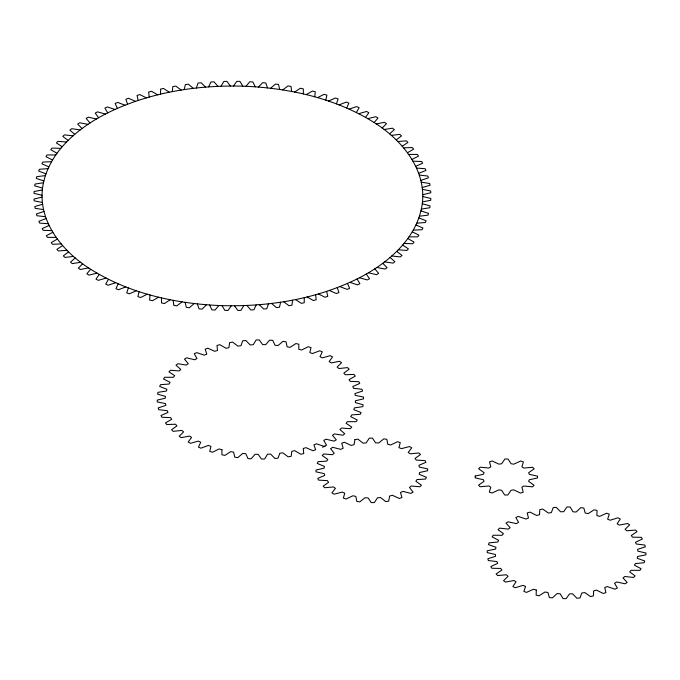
<?xml version="1.0" encoding="UTF-8"?>
<svg xmlns="http://www.w3.org/2000/svg" width="680" height="680" viewBox="0 0 680 680"><rect width="100%" height="100%" fill="white"/><g stroke="black" fill="none" stroke-linecap="round" stroke-linejoin="round"><path stroke-width="1.02" d="M160.573 94.146L160.582 89.097L163.489 88.459L169.303 92.234M304.249 297.661L304.24 302.719L301.325 303.356L295.511 299.574M150.067 294.967L149.541 300.016L152.388 300.755L158.584 297.185M314.755 96.841L315.274 91.791L312.435 91.052L306.238 94.622M172.252 91.655L172.831 86.606L175.814 86.079L181.186 90.075M292.57 300.152L291.983 305.201L289.008 305.728L283.637 301.733M139.018 291.652L137.93 296.667L140.675 297.508L147.271 294.176M325.797 100.155L326.893 95.141L324.139 94.299L317.551 97.631M184.186 89.607L185.343 84.592L188.369 84.184L193.281 88.366M280.627 302.2L279.48 307.216L276.445 307.624L271.541 303.442M128.375 287.921L126.718 292.885L129.362 293.828L136.315 290.751M336.447 103.887L338.104 98.923L335.452 97.979L328.5 101.056M196.333 88.017L198.05 83.053L201.127 82.756L205.547 87.125M268.481 303.798L266.773 308.754L263.695 309.051L259.275 304.691M118.175 283.789L115.957 288.685L118.49 289.731L125.774 286.926M346.647 108.018L348.865 103.122L346.324 102.085L339.039 104.89M208.632 86.878L210.91 81.999L214.005 81.821L217.931 86.343M256.181 304.929L253.912 309.808L250.809 309.986L246.891 305.464M108.46 279.293L105.697 284.087L108.111 285.226L115.694 282.701M356.363 112.514L359.125 107.721L356.711 106.581L349.12 109.106M221.034 86.216L223.856 81.43L226.967 81.371L230.367 86.028M243.78 305.592L240.958 310.377L237.847 310.437L234.447 305.779M99.28 274.431L95.974 279.115L98.252 280.339L106.114 278.111M365.543 117.376L368.841 112.693L366.562 111.469L358.708 113.705M233.486 86.02L236.844 81.353L239.955 81.404L242.82 86.19M231.336 305.787L227.978 310.454L224.859 310.403L221.995 305.626M90.669 269.238L86.844 273.785L88.978 275.094L97.07 273.164M374.153 122.57L377.978 118.022L375.844 116.713L367.744 118.643M245.93 86.3L249.806 81.77L252.909 81.94L255.229 86.81M218.892 305.507L215.007 310.046L211.905 309.868L209.593 304.997M82.662 263.729L78.328 268.124L80.316 269.51L88.612 267.886M382.151 128.078L386.486 123.683L384.506 122.298L376.21 123.921M258.315 87.04L262.701 82.671L265.778 82.96L267.537 87.907M206.499 304.767L202.113 309.145L199.044 308.856L197.285 303.9M75.302 257.924L70.482 262.149L72.301 263.611L80.758 262.301M389.512 133.883L394.341 129.659L392.522 128.197L384.055 129.506M270.598 88.255L275.468 84.056L278.502 84.456L279.701 89.471M194.225 303.552L189.355 307.751L186.32 307.351L185.121 302.345M68.612 251.863L63.325 255.893L64.974 257.414L73.567 256.436M396.21 139.944L401.498 135.915L399.849 134.394L391.255 135.371M282.71 89.93L288.048 85.918L291.031 86.436L291.652 91.477M182.112 301.877L176.774 305.889L173.791 305.371L173.162 300.33M62.628 245.556L56.891 249.381L58.361 250.963L67.048 250.308M402.195 146.251L407.932 142.426L406.453 140.845L397.774 141.499M294.601 92.055L300.381 88.255L303.305 88.884L303.356 93.942M170.213 299.752L164.432 303.552L161.517 302.923L161.466 297.865M57.366 239.037L51.204 242.632L52.505 244.273L61.242 243.95M407.456 152.77L413.61 149.175L412.318 147.534L403.58 147.866M52.853 232.339L46.299 235.697L47.404 237.379L56.168 237.379M411.969 159.469L418.514 156.111L417.409 154.436L408.654 154.428M49.105 225.479L42.194 228.582L43.103 230.299L51.842 230.639M415.709 166.328L422.628 163.225L421.71 161.508L412.973 161.168M46.146 218.493L38.896 221.331L39.61 223.082L48.297 223.746M418.668 173.315L425.918 170.476L425.204 168.725L416.525 168.062M43.987 211.412L36.431 213.97L36.95 215.738L45.535 216.733M420.826 180.395L428.383 177.837L427.873 176.069L419.288 175.075M322.413 447.193L325.116 446.292M42.636 204.263L34.808 206.524L35.122 208.318L43.58 209.627M422.186 187.544L430.015 185.283L429.7 183.489L421.243 182.18M42.092 197.081L34.026 199.044L34.136 200.838L42.423 202.47M422.722 194.726L430.797 192.763L430.686 190.969L422.39 189.338M42.373 189.89L34.093 191.547L34 193.341L42.092 195.287M422.45 201.918L430.729 200.26L430.822 198.466L422.73 196.529M43.461 182.733L35.011 184.067L34.714 185.861L42.568 188.096M421.362 209.083L429.811 207.74L430.1 205.946L422.254 203.711M45.356 175.627L36.779 176.638L36.278 178.415L43.86 180.948M419.466 216.189L428.043 215.169L428.545 213.393L420.962 210.859M48.05 168.606L39.38 169.294L38.675 171.045L45.951 173.859M416.763 223.201L425.442 222.513L426.139 220.762L418.863 217.949M51.544 161.704L42.806 162.061L41.905 163.786L48.849 166.863M413.278 230.112L422.017 229.746L422.909 228.021L415.964 224.944M55.803 154.946L47.047 154.972L45.951 156.655L52.53 159.995M409.02 236.861L417.775 236.835L418.863 235.152L412.284 231.812M60.817 148.359L52.08 148.061L50.796 149.702L56.984 153.281M403.997 243.449L412.743 243.746L414.018 242.105L407.83 238.527M66.572 141.984L57.885 141.355L56.423 142.944L62.194 146.752M398.242 249.824L406.938 250.452L408.399 248.863L402.628 245.064M73.041 135.839L64.439 134.878L62.798 136.408L68.127 140.429M391.782 255.969L400.384 256.929L402.016 255.4L396.695 251.379M80.18 129.948L71.706 128.673L69.904 130.135L74.758 134.343M384.633 261.859L393.108 263.135L394.918 261.673L390.056 257.465M87.984 124.346L79.671 122.748L77.698 124.143L82.067 128.52M376.839 267.469L385.152 269.059L387.115 267.665L382.747 263.287M96.398 119.043L88.281 117.138L86.165 118.447L90.023 122.986M368.424 272.765L376.533 274.677L378.658 273.36L374.791 268.821M105.391 114.07L97.512 111.86L95.251 113.093L98.591 117.768M359.423 277.738L367.302 279.947L369.572 278.715L366.231 274.04M114.937 109.446L107.329 106.947L104.924 108.094L107.729 112.88M349.885 282.361L357.493 284.861L359.899 283.713L357.085 278.927M124.984 105.196L117.674 102.416L115.141 103.471L117.402 108.349M339.839 286.611L347.149 289.391L349.673 288.346L347.421 283.458M135.49 101.337L128.503 98.285L125.868 99.237L127.568 104.193M329.332 290.471L336.311 293.522L338.954 292.57L337.254 287.615M146.404 97.877L139.791 94.571L137.045 95.421L138.176 100.436M318.41 293.93L325.031 297.236L327.777 296.387L326.638 291.372M157.692 94.843L151.47 91.29L148.631 92.038L149.201 97.078M307.122 296.964L313.352 300.517L316.183 299.778L315.622 294.729M221.96 449.701L221.909 454.758L224.85 455.413L230.673 451.639L233.639 452.166L234.736 457.181L237.804 457.606L242.718 453.433L245.786 453.73L248.004 458.617L251.132 458.813L255.059 454.3L258.171 454.367L261.477 459.051L264.63 459L267.503 454.231L270.598 454.07L274.933 458.456L278.052 458.175L279.82 453.228L282.854 452.829L288.142 456.85L291.168 456.339L291.805 451.299L294.721 450.679L300.875 454.265L303.756 453.535L303.246 448.486L306 447.652L312.919 450.746L315.605 449.803L313.964 444.839L316.506 443.802L324.062 446.352L326.51 445.204L323.756 440.41L326.043 439.195L334.109 441.15L336.286 439.833L332.469 435.285L334.458 433.908L342.899 435.242L344.751 433.772L339.949 429.548L341.606 428.026L350.276 428.714L351.781 427.116L346.06 423.291L347.37 421.659L356.116 421.685L357.247 419.993L350.719 416.636L351.637 414.919L360.324 414.281L361.054 412.513L353.821 409.683L354.348 407.906L362.814 406.623L363.146 404.821L355.325 402.551L355.445 400.758L363.553 398.846L363.469 397.026L355.207 395.369L354.926 393.575L362.525 391.076L362.032 389.283L353.464 388.254L352.784 386.503L359.745 383.452L358.861 381.709L350.132 381.335L349.052 379.652L355.274 376.1L354 374.433L345.262 374.731L343.817 373.142L349.18 369.147L347.531 367.6L338.938 368.543L337.144 367.081L341.564 362.712L339.583 361.301L331.271 362.89L329.162 361.573L332.554 356.915L330.267 355.657L322.397 357.858L320 356.711L322.311 351.841L319.762 350.769L312.451 353.541L309.825 352.58L311.015 347.582L308.244 346.707L301.623 350.013L298.8 349.256L298.843 344.207L295.902 343.553L290.088 347.327L287.113 346.791L286.017 341.785L282.957 341.351L278.043 345.534L274.975 345.227L272.756 340.34L269.62 340.153L265.693 344.666L262.582 344.59L259.275 339.915L256.13 339.957L253.257 344.734L250.155 344.896L245.82 340.51L242.709 340.791L240.941 345.738L237.906 346.137L232.611 342.108L229.594 342.626L228.956 347.667L226.032 348.287L219.878 344.692L216.996 345.431L217.506 350.472L214.752 351.313L207.842 348.211L205.147 349.163L206.796 354.127L204.255 355.164L196.698 352.614L194.25 353.753L196.996 358.547L194.709 359.771L186.643 357.816L184.475 359.133L188.292 363.673L186.294 365.058L177.854 363.724L176.001 365.194L180.812 369.418L179.146 370.931L170.476 370.251L168.971 371.85L174.692 375.666L173.392 377.298L164.636 377.273L163.506 378.973L170.043 382.33L169.116 384.047L160.438 384.676L159.698 386.444L166.94 389.283L166.413 391.051L157.947 392.334L157.615 394.145L165.435 396.414L165.308 398.208L157.207 400.12L157.284 401.94L165.554 403.597L165.835 405.382L158.236 407.889L158.72 409.683L167.288 410.703L167.977 412.454L161.007 415.514L161.899 417.256L170.629 417.622L171.7 419.313L165.478 422.866L166.761 424.524L175.491 424.235L176.944 425.825L171.581 429.811L173.221 431.366L181.815 430.414L183.608 431.885L179.197 436.245L181.178 437.665L189.482 436.075L191.599 437.393L188.207 442.051L190.485 443.3L198.364 441.099L200.753 442.255L198.441 447.125L200.991 448.196L208.301 445.417L210.936 446.377L209.746 451.384L212.517 452.251L219.13 448.953L221.96 449.701M475.201 476.051L475.159 477.853L483.395 479.723L484.067 481.312L478.533 485.171L480.054 486.744L488.818 485.988L490.773 487.169L489.319 492.108L492.006 493.025L498.933 489.846L501.653 490.305L504.671 494.998L507.798 495.023L511.046 490.271L513.791 489.881L520.472 493.077L523.2 492.192L521.891 487.135L523.932 486.004L532.483 486.846L534.089 485.299L528.572 481.296L529.363 479.723L537.498 477.981L537.54 476.179L529.303 474.308L528.623 472.719L534.165 468.86L532.635 467.287L523.88 468.044L521.917 466.863L523.37 461.924L520.693 461.006L513.765 464.185L511.046 463.726L508.028 459.034L504.9 459.008L501.653 463.76L498.908 464.151L492.226 460.955L489.498 461.839L490.807 466.896L488.767 468.027L480.208 467.185L478.61 468.733L484.117 472.736L483.335 474.308L475.201 476.051M536.282 590.036L536.154 595.144L539.044 595.799L544.961 592.008L547.944 592.51L549.355 597.55L552.398 597.907L557.082 593.581L560.167 593.776L563.074 598.604L566.185 598.646L569.491 593.912L572.594 593.802L576.904 598.255L579.981 597.992L581.808 592.994L584.834 592.577L590.418 596.53L593.368 595.961L593.674 590.861L596.521 590.138L603.211 593.479L605.948 592.62L604.707 587.562L607.299 586.568L614.89 589.186L617.321 588.072L614.584 583.219L616.837 581.978L625.107 583.797L627.164 582.446L623.008 577.94L624.852 576.495L633.539 577.456L635.163 575.926L629.706 571.906L631.091 570.299L639.939 570.367L641.07 568.701L634.5 565.284L635.375 563.567L644.104 562.751L644.725 560.991L637.219 558.288L637.568 556.504L645.923 554.829L646 553.035L637.798 551.123L637.602 549.329L645.328 546.839L644.861 545.062L636.216 544.009L635.486 542.266L642.337 539.036L641.351 537.336L632.51 537.166L631.269 535.517L637.049 531.649L635.562 530.077L626.807 530.791L625.09 529.295L629.62 524.909L627.683 523.506L619.276 525.087L617.125 523.787L620.279 519.019L617.942 517.828L610.138 520.226L607.631 519.163L609.297 514.148L606.645 513.213L599.683 516.358L596.895 515.559L597.023 510.45L594.125 509.796L588.217 513.596L585.233 513.086L583.822 508.045L580.779 507.688L576.096 512.023L573.002 511.819L570.104 506.991L566.992 506.948L563.686 511.683L560.583 511.793L556.274 507.339L553.197 507.603L551.361 512.601L548.343 513.026L542.759 509.065L539.81 509.635L539.504 514.735L536.656 515.457L529.966 512.116L527.229 512.975L528.471 518.033L525.878 519.027L518.288 516.409L515.848 517.523L518.593 522.385L516.341 523.617L508.07 521.798L506.013 523.149L510.17 527.654L508.325 529.1L499.638 528.139L498.015 529.669L503.463 533.689L502.087 535.304L493.238 535.228L492.099 536.894L498.678 540.311L497.802 542.037L489.065 542.844L488.452 544.604L495.958 547.307L495.61 549.091L487.254 550.766L487.177 552.568L495.38 554.472L495.575 556.265L487.849 558.756L488.308 560.533L496.961 561.587L497.692 563.329L490.833 566.559L491.827 568.259L500.667 568.438L501.908 570.078L496.128 573.946L497.615 575.518L506.37 574.804L508.087 576.3L503.557 580.686L505.495 582.088L513.902 580.508L516.043 581.808L512.899 586.585L515.236 587.766L523.039 585.369L525.538 586.432L523.88 591.447L526.533 592.39L533.494 589.237L536.282 590.036M42.415 188.998C38.726 222.53 62.891 251.591 89.599 268.583C128.427 293.386 174.87 303.646 220.439 305.592C267.572 307.046 315.8 299.506 358.292 278.358C388.135 263.177 418.03 238.017 422.399 202.819C426.088 169.278 401.931 140.216 375.216 123.224C336.396 98.422 289.952 88.162 244.375 86.216C197.243 84.762 149.013 92.302 106.53 113.458C76.687 128.631 46.792 153.791 42.415 188.998M354.934 439.603L354.059 444.694L351.186 445.417L344.428 442.281L341.725 443.181L343.153 448.222L340.705 449.352L332.767 447.329L330.565 448.604L334.203 453.262L332.35 454.716L323.774 453.951L322.209 455.506L327.82 459.467L326.68 461.15L318.053 461.686L317.245 463.429L324.436 466.412L324.088 468.214L315.996 470.024L315.996 471.827L324.275 473.629L324.751 475.422L317.747 478.371L318.554 480.114L327.361 480.624L328.618 482.281L323.178 486.183L324.743 487.747L333.472 486.923L335.435 488.333L331.925 492.915L334.135 494.19L342.201 492.09L344.726 493.162L343.392 498.108L346.103 499.01L352.954 495.771L355.87 496.434L356.804 501.415L359.822 501.883L364.99 497.726L368.101 497.93L371.229 502.596L374.357 502.596L377.485 497.819L380.587 497.548L385.704 501.594L388.722 501.126L389.598 496.035L392.471 495.312L399.228 498.457L401.931 497.556L400.503 492.507L402.951 491.377L410.89 493.399L413.091 492.125L409.453 487.466L411.306 486.013L419.883 486.778L421.447 485.223L415.837 481.262L416.976 479.579L425.603 479.043L426.411 477.3L419.228 474.317L419.569 472.515L427.661 470.713L427.661 468.902L419.381 467.1L418.905 465.307L425.909 462.358L425.102 460.615L416.296 460.105L415.038 458.447L420.478 454.546L418.923 452.982L410.184 453.806L408.221 452.396L411.731 447.814L409.522 446.539L401.455 448.638L398.93 447.567L400.265 442.62L397.553 441.719L390.702 444.958L387.787 444.295L386.852 439.314L383.843 438.855L378.675 443.003L375.555 442.799L372.427 438.133L369.3 438.133L366.171 442.91L363.069 443.181L357.952 439.135L354.934 439.603"/></g></svg>
